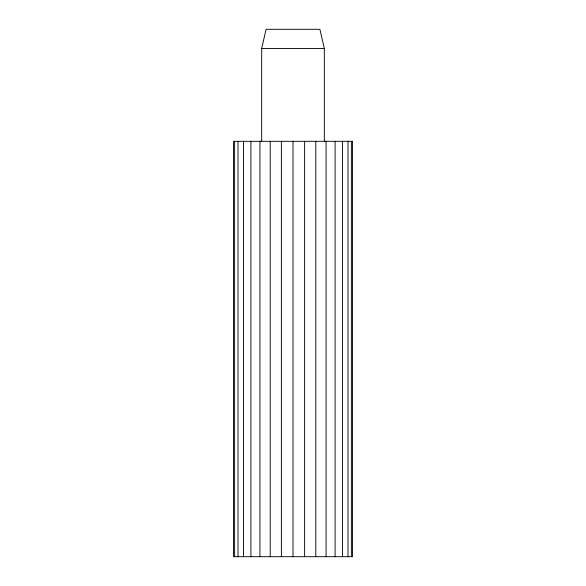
<?xml version="1.0" encoding="UTF-8"?>
<svg xmlns="http://www.w3.org/2000/svg" width="586" height="586" viewBox="0 0 586 586"><rect width="100%" height="100%" fill="white"/><g stroke="black" fill="none" stroke-linecap="round" stroke-linejoin="round"><path stroke-width="0.88" d="M261.671 141.321L261.671 48.44L266.103 29.3L319.897 29.3L324.329 48.44L324.329 141.321M261.671 48.44L324.329 48.44M351.388 141.321L351.388 556.7M348.003 141.321L348.003 556.7M342.502 141.321L342.502 556.7M335.097 141.321L335.097 556.7M326.072 141.321L326.072 556.7M315.781 141.321L315.781 556.7M304.617 141.321L304.617 556.7M293 141.321L293 556.7M281.383 141.321L281.383 556.7M270.219 141.321L270.219 556.7M259.928 141.321L259.928 556.7M250.903 141.321L250.903 556.7M243.498 141.321L243.498 556.7M237.997 141.321L237.997 556.7M234.612 141.321L234.612 556.7M352.538 141.321L233.462 141.321L233.462 556.7L352.538 556.7L352.538 141.321"/></g></svg>
